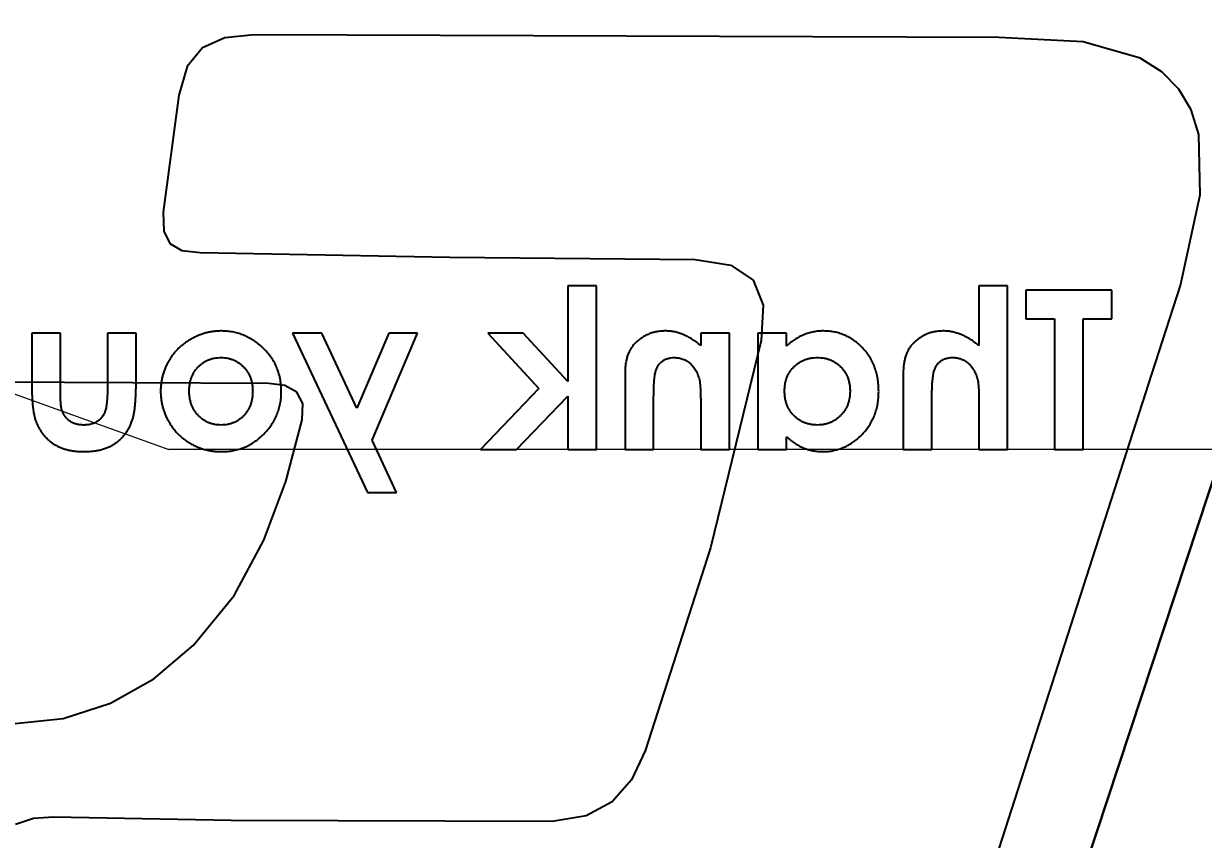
# Paper-space layout 'Sheet2' of a CAD drawing. Header units: inches. Extents: x 0 to 16.3, y 0 to 11.5.
# Drawn here: x 4.718 to 5.642, y 5.055 to 5.695 of the extents above; entities that cross this region are included whole.
import ezdxf

# ---------------------------------------------------------------- set-up
doc = ezdxf.new("R2010")
doc.units = ezdxf.units.IN
doc.header["$MEASUREMENT"] = 0
doc.linetypes.add('CENTERX2', pattern=[0.8, 0.5, -0.1, 0.1, -0.1])
doc.styles.add('SLDTEXTSTYLE0', font='TXT', dxfattribs={"width": 0.75})
doc.dimstyles.new('SLDDIMSTYLE1', dxfattribs={"dimtxt": 0.137795, "dimasz": 0.13, "dimexe": 0, "dimexo": 0.0625, "dimgap": 0.034449, "dimtad": 1, "dimlfac": 2, "dimrnd": 1e-09, "dimzin": 12, "dimdsep": 46, "dimtxsty": 'SLDTEXTSTYLE0', "dimsah": 1, "dimcen": 0, "dimadec": 0, "dimazin": 3, "dimtfac": 1, "dimtofl": 0, "dimtmove": 0, "dimatfit": 3, "dimfxl": 1, "dimfrac": 2, "dimtolj": 1, "dimtzin": 12, "dimarcsym": 0})

# ---------------------------------------------------------------- blocks, each defined once
blk = doc.blocks.new('_D')
at = {"color": 7, "linetype": 'Continuous', "lineweight": 0}
for q in [(4.83149, 5.36094), (7.24734, 5.36094)]:
    blk.add_line((6.20649, 5.36094), q, dxfattribs=at)
at = {"color": 7, "linetype": 'Continuous', "lineweight": 18}
blk.add_solid([(6.20649, 5.36094), (6.33649, 5.34094), (6.33649, 5.38094)], dxfattribs=at)
at = {"color": 7, "linetype": 'Continuous', "lineweight": 18, "insert": (6.77941, 5.53843), "char_height": 0.137795, "attachment_point": 1, "style": 'SLDTEXTSTYLE0'}
blk.add_mtext('R2.75', dxfattribs=at)
blk = doc.blocks.new('_D_1')
at = {"color": 7, "linetype": 'Continuous', "lineweight": 0}
for q in [(2.23258, 6.29562), (4.83149, 5.36094)]:
    blk.add_line((3.40118, 5.87534), q, dxfattribs=at)
at = {"color": 7, "linetype": 'Continuous', "lineweight": 18}
blk.add_solid([(3.40118, 5.87534), (3.28561, 5.93816), (3.27208, 5.90052)], dxfattribs=at)
at = {"color": 7, "linetype": 'Continuous', "lineweight": 18, "insert": (2.29266, 6.46267), "char_height": 0.137795, "attachment_point": 1, "rotation": 340.21911, "style": 'SLDTEXTSTYLE0'}
blk.add_mtext('R3.04', dxfattribs=at)

psp = doc.layouts.new('Sheet2')

# ---------------------------------------------------------------- linework, layer by layer
at = {"color": 7, "linetype": 'Continuous', "lineweight": 25}
for p, q in [((4.898408, 5.6858), (4.875322, 5.683562)), ((4.898408, 5.6858), (4.875322, 5.683562)), ((5.481693, 5.683717), (4.898408, 5.6858)), ((5.481693, 5.683717), (4.898408, 5.6858)), ((4.857789, 5.675732), (4.845794, 5.66118)), ((4.857789, 5.675732), (4.845794, 5.66118)), ((4.875322, 5.683562), (4.857789, 5.675732)), ((4.875322, 5.683562), (4.857789, 5.675732)), ((5.547781, 5.680514), (5.481693, 5.683717)), ((5.547781, 5.680514), (5.481693, 5.683717)), ((5.59239, 5.667726), (5.547781, 5.680514)), ((5.59239, 5.667726), (5.547781, 5.680514)), ((5.609289, 5.657031), (5.59239, 5.667726)), ((5.609289, 5.657031), (5.59239, 5.667726)), ((4.845794, 5.66118), (4.839322, 5.638778)), ((4.845794, 5.66118), (4.839322, 5.638778)), ((5.622578, 5.64347), (5.609289, 5.657031)), ((5.622578, 5.64347), (5.609289, 5.657031)), ((4.839322, 5.638778), (4.827164, 5.546975)), ((4.839322, 5.638778), (4.827164, 5.546975)), ((5.632251, 5.627042), (5.622578, 5.64347)), ((5.632251, 5.627042), (5.622578, 5.64347)), ((5.638302, 5.60775), (5.632251, 5.627042)), ((5.638302, 5.60775), (5.632251, 5.627042)), ((5.639518, 5.560573), (5.638302, 5.60775)), ((5.639518, 5.560573), (5.638302, 5.60775)), ((5.624059, 5.489474), (5.639518, 5.560573)), ((5.624059, 5.489474), (5.639518, 5.560573)), ((4.827164, 5.546975), (4.827588, 5.532109)), ((4.827164, 5.546975), (4.827588, 5.532109)), ((4.827588, 5.532109), (4.832235, 5.522342)), ((4.827588, 5.532109), (4.832235, 5.522342)), ((4.832235, 5.522342), (4.841599, 5.516964)), ((4.832235, 5.522342), (4.841599, 5.516964)), ((4.841599, 5.516964), (4.856173, 5.515266)), ((4.841599, 5.516964), (4.856173, 5.515266)), ((4.856173, 5.515266), (5.051589, 5.511759)), ((4.856173, 5.515266), (5.051589, 5.511759)), ((5.051589, 5.511759), (5.243797, 5.50987)), ((5.051589, 5.511759), (5.243797, 5.50987)), ((5.243797, 5.50987), (5.271764, 5.505506)), ((5.243797, 5.50987), (5.271764, 5.505506)), ((5.271764, 5.505506), (5.289374, 5.493648)), ((5.271764, 5.505506), (5.289374, 5.493648)), ((5.289374, 5.493648), (5.297094, 5.474023)), ((5.289374, 5.493648), (5.297094, 5.474023)), ((5.166421, 5.489145), (5.143985, 5.489145)), ((5.143985, 5.489145), (5.143985, 5.414376)), ((5.143985, 5.489145), (5.143985, 5.414376)), ((5.166421, 5.489145), (5.143985, 5.489145)), ((5.166421, 5.36094), (5.166421, 5.489145)), ((5.166421, 5.36094), (5.166421, 5.489145)), ((5.466101, 5.489145), (5.466101, 5.442396)), ((5.488537, 5.489145), (5.466101, 5.489145)), ((5.488537, 5.489145), (5.466101, 5.489145)), ((5.466101, 5.489145), (5.466101, 5.442396)), ((5.488537, 5.36094), (5.488537, 5.489145)), ((5.488537, 5.36094), (5.488537, 5.489145)), ((5.50296, 5.48594), (5.50296, 5.463504)), ((5.570267, 5.48594), (5.50296, 5.48594)), ((5.570267, 5.48594), (5.50296, 5.48594)), ((5.50296, 5.48594), (5.50296, 5.463504)), ((5.697897, 5.484238), (5.534867, 4.990453)), ((5.534867, 4.990453), (5.697897, 5.484238)), ((5.570267, 5.463504), (5.570267, 5.48594)), ((5.570267, 5.463504), (5.570267, 5.48594)), ((5.601587, 5.420121), (5.624059, 5.489474)), ((5.601587, 5.420121), (5.624059, 5.489474)), ((5.297094, 5.474023), (5.295391, 5.446363)), ((5.297094, 5.474023), (5.295391, 5.446363)), ((5.50296, 5.463504), (5.525396, 5.463504)), ((5.50296, 5.463504), (5.525396, 5.463504)), ((5.525396, 5.463504), (5.525396, 5.36094)), ((5.525396, 5.463504), (5.525396, 5.36094)), ((5.547832, 5.36094), (5.547832, 5.463504)), ((5.547832, 5.463504), (5.570267, 5.463504)), ((5.547832, 5.463504), (5.570267, 5.463504)), ((5.547832, 5.36094), (5.547832, 5.463504)), ((4.724114, 5.452286), (4.724114, 5.4139)), ((4.74655, 5.452286), (4.724114, 5.452286)), ((4.74655, 5.452286), (4.724114, 5.452286)), ((4.724114, 5.452286), (4.724114, 5.4139)), ((4.74655, 5.40769), (4.74655, 5.452286)), ((4.74655, 5.40769), (4.74655, 5.452286)), ((4.805844, 5.452286), (4.783408, 5.452286)), ((4.783408, 5.452286), (4.783408, 5.408441)), ((4.783408, 5.452286), (4.783408, 5.408441)), ((4.805844, 5.452286), (4.783408, 5.452286)), ((4.805844, 5.414551), (4.805844, 5.452286)), ((4.805844, 5.414551), (4.805844, 5.452286)), ((4.951252, 5.452286), (4.928441, 5.452286)), ((4.928441, 5.452286), (4.987159, 5.327286)), ((4.928441, 5.452286), (4.987159, 5.327286)), ((4.951252, 5.452286), (4.928441, 5.452286)), ((4.978846, 5.393517), (4.951252, 5.452286)), ((4.978846, 5.393517), (4.951252, 5.452286)), ((5.003786, 5.452286), (4.978846, 5.393517)), ((5.003786, 5.452286), (4.978846, 5.393517)), ((4.990665, 5.368377), (5.026247, 5.452286)), ((4.990665, 5.368377), (5.026247, 5.452286)), ((5.026247, 5.452286), (5.003786, 5.452286)), ((5.026247, 5.452286), (5.003786, 5.452286)), ((5.081335, 5.452286), (5.121449, 5.408742)), ((5.10908, 5.452286), (5.081335, 5.452286)), ((5.081335, 5.452286), (5.121449, 5.408742)), ((5.10908, 5.452286), (5.081335, 5.452286)), ((5.143985, 5.414376), (5.10908, 5.452286)), ((5.143985, 5.414376), (5.10908, 5.452286)), ((5.248152, 5.452286), (5.248152, 5.442621)), ((5.270588, 5.452286), (5.248152, 5.452286)), ((5.270588, 5.452286), (5.248152, 5.452286)), ((5.248152, 5.452286), (5.248152, 5.442621)), ((5.295391, 5.446363), (5.25586, 5.283983)), ((5.295391, 5.446363), (5.25586, 5.283983)), ((5.270588, 5.36094), (5.270588, 5.452286)), ((5.270588, 5.36094), (5.270588, 5.452286)), ((5.31546, 5.452286), (5.293024, 5.452286)), ((5.293024, 5.452286), (5.293024, 5.36094)), ((5.293024, 5.452286), (5.293024, 5.36094)), ((5.31546, 5.452286), (5.293024, 5.452286)), ((5.31546, 5.441995), (5.31546, 5.452286)), ((5.31546, 5.441995), (5.31546, 5.452286)), ((5.188857, 5.420836), (5.188857, 5.36094)), ((5.188857, 5.420836), (5.188857, 5.36094)), ((5.406806, 5.420836), (5.406806, 5.36094)), ((5.406806, 5.420836), (5.406806, 5.36094)), ((5.474745, 5.026166), (5.601587, 5.420121)), ((5.474745, 5.026166), (5.601587, 5.420121)), ((4.909768, 5.412792), (4.641306, 5.413969)), ((4.909768, 5.412792), (4.641306, 5.413969)), ((4.922395, 5.411098), (4.909768, 5.412792)), ((4.922395, 5.411098), (4.909768, 5.412792)), ((4.931669, 5.405966), (4.922395, 5.411098)), ((4.931669, 5.405966), (4.922395, 5.411098)), ((5.121449, 5.408742), (5.075626, 5.36094)), ((5.121449, 5.408742), (5.075626, 5.36094)), ((4.936563, 5.39709), (4.931669, 5.405966)), ((4.936563, 5.39709), (4.931669, 5.405966)), ((5.103871, 5.36094), (5.143985, 5.402782)), ((5.103871, 5.36094), (5.143985, 5.402782)), ((5.143985, 5.402782), (5.143985, 5.36094)), ((5.143985, 5.402782), (5.143985, 5.36094)), ((5.211293, 5.36094), (5.211293, 5.400604)), ((5.211293, 5.36094), (5.211293, 5.400604)), ((5.429242, 5.36094), (5.429242, 5.400654)), ((5.429242, 5.36094), (5.429242, 5.400654)), ((5.466101, 5.397323), (5.466101, 5.36094)), ((5.466101, 5.397323), (5.466101, 5.36094)), ((4.936053, 5.384166), (4.936563, 5.39709)), ((4.936053, 5.384166), (4.936563, 5.39709)), ((5.248152, 5.397298), (5.248152, 5.36094)), ((5.248152, 5.397298), (5.248152, 5.36094)), ((4.923131, 5.336038), (4.936053, 5.384166)), ((4.923131, 5.336038), (4.936053, 5.384166)), ((5.31546, 5.36094), (5.31546, 5.370906)), ((5.31546, 5.36094), (5.31546, 5.370906)), ((5.009971, 5.327286), (4.990665, 5.368377)), ((5.009971, 5.327286), (4.990665, 5.368377)), ((5.075626, 5.36094), (5.103871, 5.36094)), ((5.075626, 5.36094), (5.103871, 5.36094)), ((5.143985, 5.36094), (5.166421, 5.36094)), ((5.143985, 5.36094), (5.166421, 5.36094)), ((5.188857, 5.36094), (5.211293, 5.36094)), ((5.188857, 5.36094), (5.211293, 5.36094)), ((5.248152, 5.36094), (5.270588, 5.36094)), ((5.248152, 5.36094), (5.270588, 5.36094)), ((5.293024, 5.36094), (5.31546, 5.36094)), ((5.293024, 5.36094), (5.31546, 5.36094)), ((5.406806, 5.36094), (5.429242, 5.36094)), ((5.406806, 5.36094), (5.429242, 5.36094)), ((5.466101, 5.36094), (5.488537, 5.36094)), ((5.466101, 5.36094), (5.488537, 5.36094)), ((5.525396, 5.36094), (5.547832, 5.36094)), ((5.525396, 5.36094), (5.547832, 5.36094)), ((4.906004, 5.289881), (4.923131, 5.336038)), ((4.906004, 5.289881), (4.923131, 5.336038)), ((4.987159, 5.327286), (5.009971, 5.327286)), ((4.987159, 5.327286), (5.009971, 5.327286)), ((4.882591, 5.246717), (4.906004, 5.289881)), ((4.882591, 5.246717), (4.906004, 5.289881)), ((5.25586, 5.283983), (5.204657, 5.124884)), ((5.25586, 5.283983), (5.204657, 5.124884)), ((4.85081, 5.207569), (4.882591, 5.246717)), ((4.85081, 5.207569), (4.882591, 5.246717)), ((4.819802, 5.181353), (4.85081, 5.207569)), ((4.819802, 5.181353), (4.85081, 5.207569)), ((4.785761, 5.162127), (4.819802, 5.181353)), ((4.785761, 5.162127), (4.819802, 5.181353)), ((4.748697, 5.150227), (4.785761, 5.162127)), ((4.748697, 5.150227), (4.785761, 5.162127)), ((4.708621, 5.145988), (4.748697, 5.150227)), ((4.708621, 5.145988), (4.748697, 5.150227)), ((5.204657, 5.124884), (5.193899, 5.102178)), ((5.204657, 5.124884), (5.193899, 5.102178)), ((5.193899, 5.102178), (5.178812, 5.084965)), ((5.193899, 5.102178), (5.178812, 5.084965)), ((5.178812, 5.084965), (5.158439, 5.073878)), ((5.178812, 5.084965), (5.158439, 5.073878)), ((5.158439, 5.073878), (5.131819, 5.069548)), ((5.158439, 5.073878), (5.131819, 5.069548)), ((4.725401, 5.071832), (4.711368, 5.06719)), ((4.725401, 5.071832), (4.711368, 5.06719)), ((4.741262, 5.073039), (4.725401, 5.071832)), ((4.741262, 5.073039), (4.725401, 5.071832)), ((4.880326, 5.07029), (4.741262, 5.073039)), ((4.880326, 5.07029), (4.741262, 5.073039)), ((5.131819, 5.069548), (4.880326, 5.07029)), ((5.131819, 5.069548), (4.880326, 5.07029))]:
    psp.add_line(p, q, dxfattribs=at)
at = {"color": 7, "linetype": 'CENTERX2', "lineweight": 18}
for radius in [1.52, 1.375]:
    psp.add_circle((4.831485, 5.36094), radius, dxfattribs=at)
at = {"color": 7, "linetype": 'Continuous', "lineweight": 25}
for start, end in [(286.178919, 253.821081), (291.995434, 248.004566)]:
    psp.add_arc((4.831485, 5.36094), 1.615, start, end, dxfattribs=at)
for points, knots in [([(4.872902, 5.453889), (4.871841, 5.45387), (4.86974, 5.453833), (4.866611, 5.453522), (4.863537, 5.453014), (4.8605, 5.452356), (4.857529, 5.451435), (4.854606, 5.450331), (4.851708, 5.449062), (4.848905, 5.447552), (4.846177, 5.445915), (4.84359, 5.444109), (4.841167, 5.442148), (4.838862, 5.440078), (4.836783, 5.437808), (4.834796, 5.435449), (4.83301, 5.432915), (4.831356, 5.430269), (4.829883, 5.427525), (4.828604, 5.424703), (4.827495, 5.421842), (4.826626, 5.418906), (4.825906, 5.415935), (4.825452, 5.412892), (4.82513, 5.409809), (4.825093, 5.407733), (4.825075, 5.406688)], [0, 0, 0, 0, 0.0425985, 0.0843643, 0.1261423, 0.1677058, 0.209066, 0.2509729, 0.2931485, 0.3360415, 0.3787612, 0.4208927, 0.4626222, 0.5039144, 0.5451876, 0.5861381, 0.6277219, 0.6695845, 0.7114324, 0.7526905, 0.7939705, 0.8345917, 0.8755766, 0.9166395, 0.9580717, 1, 1, 1, 1]), ([(4.872902, 5.453889), (4.871841, 5.45387), (4.86974, 5.453833), (4.866611, 5.453522), (4.863537, 5.453014), (4.8605, 5.452356), (4.857529, 5.451435), (4.854606, 5.450331), (4.851708, 5.449062), (4.848905, 5.447552), (4.846177, 5.445915), (4.84359, 5.444109), (4.841167, 5.442148), (4.838862, 5.440078), (4.836783, 5.437808), (4.834796, 5.435449), (4.83301, 5.432915), (4.831356, 5.430269), (4.829883, 5.427525), (4.828604, 5.424703), (4.827495, 5.421842), (4.826626, 5.418906), (4.825906, 5.415935), (4.825452, 5.412892), (4.82513, 5.409809), (4.825093, 5.407733), (4.825075, 5.406688)], [0, 0, 0, 0, 0.0425985, 0.0843643, 0.1261423, 0.1677058, 0.209066, 0.2509729, 0.2931485, 0.3360415, 0.3787612, 0.4208927, 0.4626222, 0.5039144, 0.5451876, 0.5861381, 0.6277219, 0.6695845, 0.7114324, 0.7526905, 0.7939705, 0.8345917, 0.8755766, 0.9166395, 0.9580717, 1, 1, 1, 1]), ([(4.904127, 5.441644), (4.902993, 5.442628), (4.900758, 5.444569), (4.897126, 5.44703), (4.893407, 5.449156), (4.889557, 5.450903), (4.885565, 5.452221), (4.881452, 5.453181), (4.877217, 5.45377), (4.874348, 5.453849), (4.872902, 5.453889)], [0, 0, 0, 0, 0.1310144, 0.2584644, 0.3825798, 0.5049906, 0.6272275, 0.7492967, 0.8736904, 1, 1, 1, 1]), ([(4.904127, 5.441644), (4.902993, 5.442628), (4.900758, 5.444569), (4.897126, 5.44703), (4.893407, 5.449156), (4.889557, 5.450903), (4.885565, 5.452221), (4.881452, 5.453181), (4.877217, 5.45377), (4.874348, 5.453849), (4.872902, 5.453889)], [0, 0, 0, 0, 0.1310144, 0.2584644, 0.3825798, 0.5049906, 0.6272275, 0.7492967, 0.8736904, 1, 1, 1, 1]), ([(5.220508, 5.453889), (5.219372, 5.453858), (5.217141, 5.453798), (5.213857, 5.453377), (5.210719, 5.452609), (5.207692, 5.451591), (5.204807, 5.450246), (5.202029, 5.448649), (5.199417, 5.446704), (5.197809, 5.445223), (5.196995, 5.444474)], [0, 0, 0, 0, 0.1311046, 0.2573694, 0.3811713, 0.5032988, 0.6252477, 0.7478111, 0.8724344, 1, 1, 1, 1]), ([(5.220508, 5.453889), (5.219372, 5.453858), (5.217141, 5.453798), (5.213857, 5.453377), (5.210719, 5.452609), (5.207692, 5.451591), (5.204807, 5.450246), (5.202029, 5.448649), (5.199417, 5.446704), (5.197809, 5.445223), (5.196995, 5.444474)], [0, 0, 0, 0, 0.1311046, 0.2573694, 0.3811713, 0.5032988, 0.6252477, 0.7478111, 0.8724344, 1, 1, 1, 1]), ([(5.248152, 5.442621), (5.246872, 5.443617), (5.244426, 5.445519), (5.240707, 5.447945), (5.237197, 5.449931), (5.233818, 5.451441), (5.230505, 5.452528), (5.227206, 5.453309), (5.22387, 5.453808), (5.221628, 5.453862), (5.220508, 5.453889)], [0, 0, 0, 0, 0.15958048, 0.30498931, 0.43668143, 0.55624225, 0.66875908, 0.77937854, 0.88977803, 1, 1, 1, 1]), ([(5.248152, 5.442621), (5.246872, 5.443617), (5.244426, 5.445519), (5.240707, 5.447945), (5.237197, 5.449931), (5.233818, 5.451441), (5.230505, 5.452528), (5.227206, 5.453309), (5.22387, 5.453808), (5.221628, 5.453862), (5.220508, 5.453889)], [0, 0, 0, 0, 0.15958048, 0.30498931, 0.43668143, 0.55624225, 0.66875908, 0.77937854, 0.88977803, 1, 1, 1, 1]), ([(5.344431, 5.453889), (5.343068, 5.453861), (5.340372, 5.453805), (5.336408, 5.453196), (5.332564, 5.452276), (5.328861, 5.450966), (5.325268, 5.449311), (5.321846, 5.447237), (5.318521, 5.444831), (5.316493, 5.442952), (5.31546, 5.441995)], [0, 0, 0, 0, 0.1271265, 0.2515375, 0.3734341, 0.4956665, 0.6176802, 0.7420912, 0.8686409, 1, 1, 1, 1]), ([(5.344431, 5.453889), (5.343068, 5.453861), (5.340372, 5.453805), (5.336408, 5.453196), (5.332564, 5.452276), (5.328861, 5.450966), (5.325268, 5.449311), (5.321846, 5.447237), (5.318521, 5.444831), (5.316493, 5.442952), (5.31546, 5.441995)], [0, 0, 0, 0, 0.1271265, 0.2515375, 0.3734341, 0.4956665, 0.6176802, 0.7420912, 0.8686409, 1, 1, 1, 1]), ([(5.387575, 5.406438), (5.387535, 5.408134), (5.387457, 5.41146), (5.386884, 5.416342), (5.385876, 5.420982), (5.384502, 5.425386), (5.382735, 5.429556), (5.380582, 5.433497), (5.378015, 5.437201), (5.375056, 5.440603), (5.371862, 5.443721), (5.368445, 5.446436), (5.364858, 5.448742), (5.361098, 5.450625), (5.357165, 5.45208), (5.353074, 5.453144), (5.348808, 5.453782), (5.345902, 5.453853), (5.344431, 5.453889)], [0, 0, 0, 0, 0.0710176, 0.139309, 0.2054736, 0.2695984, 0.3322532, 0.39483, 0.4573755, 0.5205818, 0.583374, 0.6440824, 0.7030395, 0.761664, 0.8198439, 0.8783464, 0.9384123, 1, 1, 1, 1]), ([(5.387575, 5.406438), (5.387535, 5.408134), (5.387457, 5.41146), (5.386884, 5.416342), (5.385876, 5.420982), (5.384502, 5.425386), (5.382735, 5.429556), (5.380582, 5.433497), (5.378015, 5.437201), (5.375056, 5.440603), (5.371862, 5.443721), (5.368445, 5.446436), (5.364858, 5.448742), (5.361098, 5.450625), (5.357165, 5.45208), (5.353074, 5.453144), (5.348808, 5.453782), (5.345902, 5.453853), (5.344431, 5.453889)], [0, 0, 0, 0, 0.0710176, 0.139309, 0.2054736, 0.2695984, 0.3322532, 0.39483, 0.4573755, 0.5205818, 0.583374, 0.6440824, 0.7030395, 0.761664, 0.8198439, 0.8783464, 0.9384123, 1, 1, 1, 1]), ([(5.438281, 5.453889), (5.437145, 5.453859), (5.434914, 5.4538), (5.431641, 5.453372), (5.428507, 5.452636), (5.425502, 5.451625), (5.422649, 5.450265), (5.41991, 5.448672), (5.417317, 5.446763), (5.41574, 5.445291), (5.414944, 5.444549)], [0, 0, 0, 0, 0.1320504, 0.259226, 0.3827536, 0.5057621, 0.6268315, 0.7494416, 0.8736073, 1, 1, 1, 1]), ([(5.438281, 5.453889), (5.437145, 5.453859), (5.434914, 5.4538), (5.431641, 5.453372), (5.428507, 5.452636), (5.425502, 5.451625), (5.422649, 5.450265), (5.41991, 5.448672), (5.417317, 5.446763), (5.41574, 5.445291), (5.414944, 5.444549)], [0, 0, 0, 0, 0.1320504, 0.259226, 0.3827536, 0.5057621, 0.6268315, 0.7494416, 0.8736073, 1, 1, 1, 1]), ([(5.466101, 5.442396), (5.464971, 5.443315), (5.462768, 5.445106), (5.459311, 5.44744), (5.455862, 5.449432), (5.452384, 5.451046), (5.448891, 5.452311), (5.445377, 5.453208), (5.44184, 5.453796), (5.439469, 5.453858), (5.438281, 5.453889)], [0, 0, 0, 0, 0.14213832, 0.27705221, 0.40661201, 0.53055457, 0.65091289, 0.76869257, 0.88416117, 1, 1, 1, 1]), ([(5.466101, 5.442396), (5.464971, 5.443315), (5.462768, 5.445106), (5.459311, 5.44744), (5.455862, 5.449432), (5.452384, 5.451046), (5.448891, 5.452311), (5.445377, 5.453208), (5.44184, 5.453796), (5.439469, 5.453858), (5.438281, 5.453889)], [0, 0, 0, 0, 0.14213832, 0.27705221, 0.40661201, 0.53055457, 0.65091289, 0.76869257, 0.88416117, 1, 1, 1, 1]), ([(5.196995, 5.444474), (5.196343, 5.44378), (5.195033, 5.442386), (5.193385, 5.440001), (5.19197, 5.437401), (5.190811, 5.434556), (5.189955, 5.43145), (5.189296, 5.428121), (5.188926, 5.42455), (5.188881, 5.422097), (5.188857, 5.420836)], [0, 0, 0, 0, 0.11119809, 0.22321002, 0.33754559, 0.45652817, 0.58124382, 0.71340516, 0.85265891, 1, 1, 1, 1]), ([(5.196995, 5.444474), (5.196343, 5.44378), (5.195033, 5.442386), (5.193385, 5.440001), (5.19197, 5.437401), (5.190811, 5.434556), (5.189955, 5.43145), (5.189296, 5.428121), (5.188926, 5.42455), (5.188881, 5.422097), (5.188857, 5.420836)], [0, 0, 0, 0, 0.11119809, 0.22321002, 0.33754559, 0.45652817, 0.58124382, 0.71340516, 0.85265891, 1, 1, 1, 1]), ([(5.414944, 5.444549), (5.41429, 5.443855), (5.412974, 5.442458), (5.411334, 5.44005), (5.409918, 5.437426), (5.408764, 5.434562), (5.407906, 5.431458), (5.407242, 5.428138), (5.406875, 5.424567), (5.406829, 5.422106), (5.406806, 5.420836)], [0, 0, 0, 0, 0.1109121, 0.2234334, 0.3383304, 0.4579084, 0.5823033, 0.7131701, 0.8520657, 1, 1, 1, 1]), ([(5.414944, 5.444549), (5.41429, 5.443855), (5.412974, 5.442458), (5.411334, 5.44005), (5.409918, 5.437426), (5.408764, 5.434562), (5.407906, 5.431458), (5.407242, 5.428138), (5.406875, 5.424567), (5.406829, 5.422106), (5.406806, 5.420836)], [0, 0, 0, 0, 0.1109121, 0.2234334, 0.3383304, 0.4579084, 0.5823033, 0.7131701, 0.8520657, 1, 1, 1, 1]), ([(4.919626, 5.406538), (4.919578, 5.40826), (4.919484, 5.411645), (4.918736, 5.416604), (4.917541, 5.421352), (4.915826, 5.425875), (4.913636, 5.430183), (4.910961, 5.434265), (4.90779, 5.438124), (4.905362, 5.440458), (4.904127, 5.441644)], [0, 0, 0, 0, 0.1304891, 0.2564737, 0.3792365, 0.5009777, 0.6223665, 0.7448551, 0.8702585, 1, 1, 1, 1]), ([(4.919626, 5.406538), (4.919578, 5.40826), (4.919484, 5.411645), (4.918736, 5.416604), (4.917541, 5.421352), (4.915826, 5.425875), (4.913636, 5.430183), (4.910961, 5.434265), (4.90779, 5.438124), (4.905362, 5.440458), (4.904127, 5.441644)], [0, 0, 0, 0, 0.1304891, 0.2564737, 0.3792365, 0.5009777, 0.6223665, 0.7448551, 0.8702585, 1, 1, 1, 1]), ([(4.847511, 5.406739), (4.847528, 5.407691), (4.84756, 5.40956), (4.847893, 5.412292), (4.848436, 5.414885), (4.849225, 5.417328), (4.850199, 5.419649), (4.851401, 5.421835), (4.852845, 5.423877), (4.854482, 5.425764), (4.856293, 5.427465), (4.858214, 5.428983), (4.860288, 5.430238), (4.862478, 5.431273), (4.864788, 5.432069), (4.867217, 5.43266), (4.869772, 5.432972), (4.871515, 5.433027), (4.872401, 5.433056)], [0, 0, 0, 0, 0.0702434, 0.1378403, 0.2026975, 0.2654055, 0.3269384, 0.3881253, 0.4491166, 0.5111008, 0.5720859, 0.6321973, 0.691339, 0.7505639, 0.8105458, 0.8713348, 0.9346536, 1, 1, 1, 1]), ([(4.847511, 5.406739), (4.847528, 5.407691), (4.84756, 5.40956), (4.847893, 5.412292), (4.848436, 5.414885), (4.849225, 5.417328), (4.850199, 5.419649), (4.851401, 5.421835), (4.852845, 5.423877), (4.854482, 5.425764), (4.856293, 5.427465), (4.858214, 5.428983), (4.860288, 5.430238), (4.862478, 5.431273), (4.864788, 5.432069), (4.867217, 5.43266), (4.869772, 5.432972), (4.871515, 5.433027), (4.872401, 5.433056)], [0, 0, 0, 0, 0.0702434, 0.1378403, 0.2026975, 0.2654055, 0.3269384, 0.3881253, 0.4491166, 0.5111008, 0.5720859, 0.6321973, 0.691339, 0.7505639, 0.8105458, 0.8713348, 0.9346536, 1, 1, 1, 1]), ([(4.872401, 5.433056), (4.87327, 5.433027), (4.874979, 5.43297), (4.877497, 5.432665), (4.879877, 5.43204), (4.882169, 5.431245), (4.884331, 5.430182), (4.886422, 5.428937), (4.888335, 5.42738), (4.89016, 5.425673), (4.891818, 5.423776), (4.89323, 5.42171), (4.894491, 5.419553), (4.895448, 5.417226), (4.89624, 5.414793), (4.896776, 5.412215), (4.897149, 5.409521), (4.897176, 5.407675), (4.897191, 5.406739)], [0, 0, 0, 0, 0.0644156, 0.1268029, 0.1874227, 0.2465175, 0.3062853, 0.3657031, 0.4264774, 0.4886218, 0.5508955, 0.6126785, 0.673914, 0.7357342, 0.798735, 0.8632901, 0.9306652, 1, 1, 1, 1]), ([(4.872401, 5.433056), (4.87327, 5.433027), (4.874979, 5.43297), (4.877497, 5.432665), (4.879877, 5.43204), (4.882169, 5.431245), (4.884331, 5.430182), (4.886422, 5.428937), (4.888335, 5.42738), (4.89016, 5.425673), (4.891818, 5.423776), (4.89323, 5.42171), (4.894491, 5.419553), (4.895448, 5.417226), (4.89624, 5.414793), (4.896776, 5.412215), (4.897149, 5.409521), (4.897176, 5.407675), (4.897191, 5.406739)], [0, 0, 0, 0, 0.0644156, 0.1268029, 0.1874227, 0.2465175, 0.3062853, 0.3657031, 0.4264774, 0.4886218, 0.5508955, 0.6126785, 0.673914, 0.7357342, 0.798735, 0.8632901, 0.9306652, 1, 1, 1, 1]), ([(5.211293, 5.400604), (5.211298, 5.401897), (5.211307, 5.404377), (5.211377, 5.407925), (5.211513, 5.411129), (5.211637, 5.413996), (5.211881, 5.416514), (5.212101, 5.418701), (5.212439, 5.420535), (5.212878, 5.422509), (5.213645, 5.424621), (5.214836, 5.426847), (5.216346, 5.428738), (5.218115, 5.430308), (5.22014, 5.431549), (5.222396, 5.432423), (5.224873, 5.432967), (5.226598, 5.433025), (5.227494, 5.433056)], [0, 0, 0, 0, 0.093679, 0.1795184, 0.2569365, 0.3259298, 0.3872129, 0.4401391, 0.4849521, 0.5221882, 0.586422, 0.6470037, 0.704202, 0.760716, 0.817414, 0.8752126, 0.9351944, 1, 1, 1, 1]), ([(5.211293, 5.400604), (5.211298, 5.401897), (5.211307, 5.404377), (5.211377, 5.407925), (5.211513, 5.411129), (5.211637, 5.413996), (5.211881, 5.416514), (5.212101, 5.418701), (5.212439, 5.420535), (5.212878, 5.422509), (5.213645, 5.424621), (5.214836, 5.426847), (5.216346, 5.428738), (5.218115, 5.430308), (5.22014, 5.431549), (5.222396, 5.432423), (5.224873, 5.432967), (5.226598, 5.433025), (5.227494, 5.433056)], [0, 0, 0, 0, 0.093679, 0.1795184, 0.2569365, 0.3259298, 0.3872129, 0.4401391, 0.4849521, 0.5221882, 0.586422, 0.6470037, 0.704202, 0.760716, 0.817414, 0.8752126, 0.9351944, 1, 1, 1, 1]), ([(5.227494, 5.433056), (5.228659, 5.432997), (5.230939, 5.432881), (5.234236, 5.432009), (5.237265, 5.430527), (5.239999, 5.428475), (5.242415, 5.425942), (5.244404, 5.422921), (5.246036, 5.419485), (5.246737, 5.416976), (5.2471, 5.415678)], [0, 0, 0, 0, 0.12302354, 0.24065796, 0.35738999, 0.4771371, 0.60000886, 0.72522495, 0.85776232, 1, 1, 1, 1]), ([(5.227494, 5.433056), (5.228659, 5.432997), (5.230939, 5.432881), (5.234236, 5.432009), (5.237265, 5.430527), (5.239999, 5.428475), (5.242415, 5.425942), (5.244404, 5.422921), (5.246036, 5.419485), (5.246737, 5.416976), (5.2471, 5.415678)], [0, 0, 0, 0, 0.12302354, 0.24065796, 0.35738999, 0.4771371, 0.60000886, 0.72522495, 0.85776232, 1, 1, 1, 1]), ([(5.313857, 5.406864), (5.313885, 5.407816), (5.313939, 5.409676), (5.314257, 5.412404), (5.314841, 5.414992), (5.315632, 5.417446), (5.316668, 5.41976), (5.317962, 5.421907), (5.319432, 5.423963), (5.321169, 5.425812), (5.323033, 5.42753), (5.325069, 5.428999), (5.32721, 5.430265), (5.329472, 5.431304), (5.331874, 5.432066), (5.334374, 5.432656), (5.337011, 5.432974), (5.338805, 5.433028), (5.339724, 5.433056)], [0, 0, 0, 0, 0.0691632, 0.1350958, 0.1990629, 0.2615484, 0.3220443, 0.3826464, 0.4433848, 0.5051547, 0.5665159, 0.6272543, 0.6870263, 0.7469701, 0.8075389, 0.8697326, 0.9332588, 1, 1, 1, 1]), ([(5.313857, 5.406864), (5.313885, 5.407816), (5.313939, 5.409676), (5.314257, 5.412404), (5.314841, 5.414992), (5.315632, 5.417446), (5.316668, 5.41976), (5.317962, 5.421907), (5.319432, 5.423963), (5.321169, 5.425812), (5.323033, 5.42753), (5.325069, 5.428999), (5.32721, 5.430265), (5.329472, 5.431304), (5.331874, 5.432066), (5.334374, 5.432656), (5.337011, 5.432974), (5.338805, 5.433028), (5.339724, 5.433056)], [0, 0, 0, 0, 0.0691632, 0.1350958, 0.1990629, 0.2615484, 0.3220443, 0.3826464, 0.4433848, 0.5051547, 0.5665159, 0.6272543, 0.6870263, 0.7469701, 0.8075389, 0.8697326, 0.9332588, 1, 1, 1, 1]), ([(5.339724, 5.433056), (5.340618, 5.433028), (5.34237, 5.432974), (5.344947, 5.432651), (5.347409, 5.432081), (5.34974, 5.431239), (5.351974, 5.430214), (5.354077, 5.42893), (5.356067, 5.427412), (5.357931, 5.425697), (5.359631, 5.423811), (5.361096, 5.421754), (5.362341, 5.419581), (5.363394, 5.417284), (5.364148, 5.414837), (5.364745, 5.412272), (5.365055, 5.409567), (5.365111, 5.407724), (5.365139, 5.406789)], [0, 0, 0, 0, 0.065523, 0.1284208, 0.1899959, 0.250359, 0.309744, 0.3698555, 0.430537, 0.4928761, 0.5552572, 0.6161971, 0.6775775, 0.7386308, 0.8009219, 0.8648815, 0.9314217, 1, 1, 1, 1]), ([(5.339724, 5.433056), (5.340618, 5.433028), (5.34237, 5.432974), (5.344947, 5.432651), (5.347409, 5.432081), (5.34974, 5.431239), (5.351974, 5.430214), (5.354077, 5.42893), (5.356067, 5.427412), (5.357931, 5.425697), (5.359631, 5.423811), (5.361096, 5.421754), (5.362341, 5.419581), (5.363394, 5.417284), (5.364148, 5.414837), (5.364745, 5.412272), (5.365055, 5.409567), (5.365111, 5.407724), (5.365139, 5.406789)], [0, 0, 0, 0, 0.065523, 0.1284208, 0.1899959, 0.250359, 0.309744, 0.3698555, 0.430537, 0.4928761, 0.5552572, 0.6161971, 0.6775775, 0.7386308, 0.8009219, 0.8648815, 0.9314217, 1, 1, 1, 1]), ([(5.429242, 5.400654), (5.429246, 5.401914), (5.429255, 5.404327), (5.429329, 5.407791), (5.429452, 5.410938), (5.429619, 5.41377), (5.429853, 5.416273), (5.430083, 5.418466), (5.430405, 5.420338), (5.430888, 5.422373), (5.431674, 5.424549), (5.432816, 5.426869), (5.434341, 5.428783), (5.436106, 5.430362), (5.438147, 5.431567), (5.440391, 5.432457), (5.442875, 5.432958), (5.444597, 5.433022), (5.445493, 5.433056)], [0, 0, 0, 0, 0.0913413, 0.1748368, 0.2511137, 0.319598, 0.3803321, 0.4333046, 0.4793483, 0.5179338, 0.5847057, 0.6466596, 0.7043821, 0.7609455, 0.8173795, 0.8752286, 0.9351377, 1, 1, 1, 1]), ([(5.429242, 5.400654), (5.429246, 5.401914), (5.429255, 5.404327), (5.429329, 5.407791), (5.429452, 5.410938), (5.429619, 5.41377), (5.429853, 5.416273), (5.430083, 5.418466), (5.430405, 5.420338), (5.430888, 5.422373), (5.431674, 5.424549), (5.432816, 5.426869), (5.434341, 5.428783), (5.436106, 5.430362), (5.438147, 5.431567), (5.440391, 5.432457), (5.442875, 5.432958), (5.444597, 5.433022), (5.445493, 5.433056)], [0, 0, 0, 0, 0.0913413, 0.1748368, 0.2511137, 0.319598, 0.3803321, 0.4333046, 0.4793483, 0.5179338, 0.5847057, 0.6466596, 0.7043821, 0.7609455, 0.8173795, 0.8752286, 0.9351377, 1, 1, 1, 1]), ([(5.445493, 5.433056), (5.446659, 5.43301), (5.448944, 5.432921), (5.452219, 5.432001), (5.455241, 5.430548), (5.457973, 5.428535), (5.460354, 5.426012), (5.462348, 5.423056), (5.46398, 5.419695), (5.464685, 5.417244), (5.465049, 5.415978)], [0, 0, 0, 0, 0.12419367, 0.24324731, 0.35996914, 0.48039756, 0.60325214, 0.72825762, 0.8597219, 1, 1, 1, 1]), ([(5.445493, 5.433056), (5.446659, 5.43301), (5.448944, 5.432921), (5.452219, 5.432001), (5.455241, 5.430548), (5.457973, 5.428535), (5.460354, 5.426012), (5.462348, 5.423056), (5.46398, 5.419695), (5.464685, 5.417244), (5.465049, 5.415978)], [0, 0, 0, 0, 0.12419367, 0.24324731, 0.35996914, 0.48039756, 0.60325214, 0.72825762, 0.8597219, 1, 1, 1, 1]), ([(5.465049, 5.415978), (5.46514, 5.415587), (5.465346, 5.414696), (5.465505, 5.413174), (5.46574, 5.411335), (5.465821, 5.409167), (5.465974, 5.406673), (5.466029, 5.403851), (5.466084, 5.400696), (5.466095, 5.398484), (5.466101, 5.397323)], [0, 0, 0, 0, 0.0642974, 0.1466191, 0.2448836, 0.3614885, 0.4941271, 0.6453832, 0.8140023, 1, 1, 1, 1]), ([(5.465049, 5.415978), (5.46514, 5.415587), (5.465346, 5.414696), (5.465505, 5.413174), (5.46574, 5.411335), (5.465821, 5.409167), (5.465974, 5.406673), (5.466029, 5.403851), (5.466084, 5.400696), (5.466095, 5.398484), (5.466101, 5.397323)], [0, 0, 0, 0, 0.0642974, 0.1466191, 0.2448836, 0.3614885, 0.4941271, 0.6453832, 0.8140023, 1, 1, 1, 1]), ([(4.724114, 5.4139), (4.724117, 5.411997), (4.724125, 5.408348), (4.724338, 5.403113), (4.724633, 5.398354), (4.725012, 5.394057), (4.725559, 5.39022), (4.72623, 5.386853), (4.726972, 5.383932), (4.727653, 5.382202), (4.72797, 5.381398)], [0, 0, 0, 0, 0.1735089, 0.332669, 0.4775423, 0.6082373, 0.7258639, 0.8306299, 0.9212658, 1, 1, 1, 1]), ([(4.724114, 5.4139), (4.724117, 5.411997), (4.724125, 5.408348), (4.724338, 5.403113), (4.724633, 5.398354), (4.725012, 5.394057), (4.725559, 5.39022), (4.72623, 5.386853), (4.726972, 5.383932), (4.727653, 5.382202), (4.72797, 5.381398)], [0, 0, 0, 0, 0.1735089, 0.332669, 0.4775423, 0.6082373, 0.7258639, 0.8306299, 0.9212658, 1, 1, 1, 1]), ([(4.748102, 5.390888), (4.747967, 5.391261), (4.74767, 5.392084), (4.747406, 5.393505), (4.747122, 5.39518), (4.746897, 5.397144), (4.746769, 5.399384), (4.746633, 5.401904), (4.746563, 5.404702), (4.746554, 5.406663), (4.74655, 5.40769)], [0, 0, 0, 0, 0.0701182, 0.1547778, 0.2551445, 0.3712107, 0.5045459, 0.6525527, 0.8181728, 1, 1, 1, 1]), ([(4.748102, 5.390888), (4.747967, 5.391261), (4.74767, 5.392084), (4.747406, 5.393505), (4.747122, 5.39518), (4.746897, 5.397144), (4.746769, 5.399384), (4.746633, 5.401904), (4.746563, 5.404702), (4.746554, 5.406663), (4.74655, 5.40769)], [0, 0, 0, 0, 0.0701182, 0.1547778, 0.2551445, 0.3712107, 0.5045459, 0.6525527, 0.8181728, 1, 1, 1, 1]), ([(4.783408, 5.408441), (4.783406, 5.407415), (4.783403, 5.405444), (4.783296, 5.402614), (4.783147, 5.400026), (4.782961, 5.397677), (4.782683, 5.395573), (4.782361, 5.393717), (4.781998, 5.392097), (4.781406, 5.390291), (4.78048, 5.388315), (4.779081, 5.386217), (4.777387, 5.384402), (4.775421, 5.382856), (4.773162, 5.381637), (4.770641, 5.380812), (4.767891, 5.380257), (4.765975, 5.3802), (4.764979, 5.380171)], [0, 0, 0, 0, 0.0792087, 0.1520209, 0.2184604, 0.2792107, 0.3337645, 0.3821467, 0.4244765, 0.4617423, 0.528577, 0.5921589, 0.6554925, 0.7192568, 0.7843724, 0.8523879, 0.9232372, 1, 1, 1, 1]), ([(4.783408, 5.408441), (4.783406, 5.407415), (4.783403, 5.405444), (4.783296, 5.402614), (4.783147, 5.400026), (4.782961, 5.397677), (4.782683, 5.395573), (4.782361, 5.393717), (4.781998, 5.392097), (4.781406, 5.390291), (4.78048, 5.388315), (4.779081, 5.386217), (4.777387, 5.384402), (4.775421, 5.382856), (4.773162, 5.381637), (4.770641, 5.380812), (4.767891, 5.380257), (4.765975, 5.3802), (4.764979, 5.380171)], [0, 0, 0, 0, 0.0792087, 0.1520209, 0.2184604, 0.2792107, 0.3337645, 0.3821467, 0.4244765, 0.4617423, 0.528577, 0.5921589, 0.6554925, 0.7192568, 0.7843724, 0.8523879, 0.9232372, 1, 1, 1, 1]), ([(4.803115, 5.384578), (4.803344, 5.385335), (4.803837, 5.386964), (4.804369, 5.389672), (4.804795, 5.392794), (4.805209, 5.396332), (4.805498, 5.400291), (4.805686, 5.404667), (4.805814, 5.409467), (4.805834, 5.412806), (4.805844, 5.414551)], [0, 0, 0, 0, 0.0784894, 0.1690844, 0.2738204, 0.391507, 0.5229192, 0.6682042, 0.8266612, 1, 1, 1, 1]), ([(4.803115, 5.384578), (4.803344, 5.385335), (4.803837, 5.386964), (4.804369, 5.389672), (4.804795, 5.392794), (4.805209, 5.396332), (4.805498, 5.400291), (4.805686, 5.404667), (4.805814, 5.409467), (4.805834, 5.412806), (4.805844, 5.414551)], [0, 0, 0, 0, 0.0784894, 0.1690844, 0.2738204, 0.391507, 0.5229192, 0.6682042, 0.8266612, 1, 1, 1, 1]), ([(4.825075, 5.406688), (4.825094, 5.405636), (4.825133, 5.403544), (4.825441, 5.400431), (4.82595, 5.397374), (4.82661, 5.394354), (4.827528, 5.39141), (4.8286, 5.388499), (4.829916, 5.38566), (4.831371, 5.382862), (4.833036, 5.380187), (4.834821, 5.377628), (4.836799, 5.375251), (4.838862, 5.372984), (4.841107, 5.370901), (4.843498, 5.368971), (4.846015, 5.367168), (4.848676, 5.365536), (4.851447, 5.364102), (4.85428, 5.362809), (4.857193, 5.361732), (4.86018, 5.360854), (4.863242, 5.360175), (4.866372, 5.359713), (4.869565, 5.359392), (4.871716, 5.359356), (4.872802, 5.359338)], [0, 0, 0, 0, 0.04216776, 0.08383907, 0.12519233, 0.16633537, 0.20760196, 0.24867014, 0.2905824, 0.33292625, 0.37497843, 0.41674092, 0.45785676, 0.49880899, 0.53951596, 0.58042036, 0.62191003, 0.66350205, 0.70539429, 0.74686373, 0.78824539, 0.82973641, 0.87153238, 0.91382467, 0.95649491, 1, 1, 1, 1]), ([(4.825075, 5.406688), (4.825094, 5.405636), (4.825133, 5.403544), (4.825441, 5.400431), (4.82595, 5.397374), (4.82661, 5.394354), (4.827528, 5.39141), (4.8286, 5.388499), (4.829916, 5.38566), (4.831371, 5.382862), (4.833036, 5.380187), (4.834821, 5.377628), (4.836799, 5.375251), (4.838862, 5.372984), (4.841107, 5.370901), (4.843498, 5.368971), (4.846015, 5.367168), (4.848676, 5.365536), (4.851447, 5.364102), (4.85428, 5.362809), (4.857193, 5.361732), (4.86018, 5.360854), (4.863242, 5.360175), (4.866372, 5.359713), (4.869565, 5.359392), (4.871716, 5.359356), (4.872802, 5.359338)], [0, 0, 0, 0, 0.04216776, 0.08383907, 0.12519233, 0.16633537, 0.20760196, 0.24867014, 0.2905824, 0.33292625, 0.37497843, 0.41674092, 0.45785676, 0.49880899, 0.53951596, 0.58042036, 0.62191003, 0.66350205, 0.70539429, 0.74686373, 0.78824539, 0.82973641, 0.87153238, 0.91382467, 0.95649491, 1, 1, 1, 1]), ([(4.872476, 5.380171), (4.871598, 5.380196), (4.869878, 5.380244), (4.867354, 5.380606), (4.864945, 5.381177), (4.862641, 5.381982), (4.860461, 5.383037), (4.858395, 5.38433), (4.856425, 5.385832), (4.854618, 5.387591), (4.852944, 5.389498), (4.851477, 5.391567), (4.85025, 5.393778), (4.849245, 5.396119), (4.848464, 5.398585), (4.847925, 5.401187), (4.847552, 5.403915), (4.847525, 5.405786), (4.847511, 5.406739)], [0, 0, 0, 0, 0.064469, 0.1263967, 0.1869392, 0.2460992, 0.3053481, 0.3645717, 0.4249244, 0.4869522, 0.5495505, 0.6111493, 0.6729219, 0.7350103, 0.7980486, 0.8626429, 0.9300413, 1, 1, 1, 1]), ([(4.872476, 5.380171), (4.871598, 5.380196), (4.869878, 5.380244), (4.867354, 5.380606), (4.864945, 5.381177), (4.862641, 5.381982), (4.860461, 5.383037), (4.858395, 5.38433), (4.856425, 5.385832), (4.854618, 5.387591), (4.852944, 5.389498), (4.851477, 5.391567), (4.85025, 5.393778), (4.849245, 5.396119), (4.848464, 5.398585), (4.847925, 5.401187), (4.847552, 5.403915), (4.847525, 5.405786), (4.847511, 5.406739)], [0, 0, 0, 0, 0.064469, 0.1263967, 0.1869392, 0.2460992, 0.3053481, 0.3645717, 0.4249244, 0.4869522, 0.5495505, 0.6111493, 0.6729219, 0.7350103, 0.7980486, 0.8626429, 0.9300413, 1, 1, 1, 1]), ([(4.897191, 5.406739), (4.897174, 5.405769), (4.897142, 5.403875), (4.896809, 5.40111), (4.896261, 5.398485), (4.895482, 5.396006), (4.894503, 5.393654), (4.893301, 5.391442), (4.891864, 5.389384), (4.890235, 5.387483), (4.888451, 5.385757), (4.886496, 5.384276), (4.884453, 5.382989), (4.882273, 5.381955), (4.879989, 5.381157), (4.877593, 5.38057), (4.875072, 5.380253), (4.873353, 5.380199), (4.872476, 5.380171)], [0, 0, 0, 0, 0.0713582, 0.1394558, 0.204809, 0.2685875, 0.330587, 0.3922135, 0.4536095, 0.5150917, 0.5764016, 0.6360395, 0.6954074, 0.7539806, 0.8132848, 0.8733773, 0.9353738, 1, 1, 1, 1]), ([(4.897191, 5.406739), (4.897174, 5.405769), (4.897142, 5.403875), (4.896809, 5.40111), (4.896261, 5.398485), (4.895482, 5.396006), (4.894503, 5.393654), (4.893301, 5.391442), (4.891864, 5.389384), (4.890235, 5.387483), (4.888451, 5.385757), (4.886496, 5.384276), (4.884453, 5.382989), (4.882273, 5.381955), (4.879989, 5.381157), (4.877593, 5.38057), (4.875072, 5.380253), (4.873353, 5.380199), (4.872476, 5.380171)], [0, 0, 0, 0, 0.0713582, 0.1394558, 0.204809, 0.2685875, 0.330587, 0.3922135, 0.4536095, 0.5150917, 0.5764016, 0.6360395, 0.6954074, 0.7539806, 0.8132848, 0.8733773, 0.9353738, 1, 1, 1, 1]), ([(5.2471, 5.415678), (5.247191, 5.41527), (5.247392, 5.41436), (5.247558, 5.412824), (5.247788, 5.411001), (5.247874, 5.408858), (5.248024, 5.406406), (5.24808, 5.403642), (5.248135, 5.400571), (5.248146, 5.398425), (5.248152, 5.397298)], [0, 0, 0, 0, 0.0679203, 0.1514759, 0.2512132, 0.3668541, 0.5001244, 0.6509323, 0.8166469, 1, 1, 1, 1]), ([(5.2471, 5.415678), (5.247191, 5.41527), (5.247392, 5.41436), (5.247558, 5.412824), (5.247788, 5.411001), (5.247874, 5.408858), (5.248024, 5.406406), (5.24808, 5.403642), (5.248135, 5.400571), (5.248146, 5.398425), (5.248152, 5.397298)], [0, 0, 0, 0, 0.0679203, 0.1514759, 0.2512132, 0.3668541, 0.5001244, 0.6509323, 0.8166469, 1, 1, 1, 1]), ([(5.339623, 5.380171), (5.338713, 5.380199), (5.336927, 5.380253), (5.334309, 5.380573), (5.331813, 5.381145), (5.32945, 5.381992), (5.327186, 5.38301), (5.325039, 5.384269), (5.323033, 5.385784), (5.321158, 5.387514), (5.31944, 5.389415), (5.317955, 5.391499), (5.316661, 5.3937), (5.315643, 5.396069), (5.314835, 5.398567), (5.314255, 5.401207), (5.31394, 5.403993), (5.313885, 5.405895), (5.313857, 5.406864)], [0, 0, 0, 0, 0.0656255, 0.1286617, 0.1897897, 0.2497074, 0.3091889, 0.3684998, 0.4286435, 0.489937, 0.552121, 0.612878, 0.6740504, 0.7357292, 0.7983046, 0.8629528, 0.9301686, 1, 1, 1, 1]), ([(5.339623, 5.380171), (5.338713, 5.380199), (5.336927, 5.380253), (5.334309, 5.380573), (5.331813, 5.381145), (5.32945, 5.381992), (5.327186, 5.38301), (5.325039, 5.384269), (5.323033, 5.385784), (5.321158, 5.387514), (5.31944, 5.389415), (5.317955, 5.391499), (5.316661, 5.3937), (5.315643, 5.396069), (5.314835, 5.398567), (5.314255, 5.401207), (5.31394, 5.403993), (5.313885, 5.405895), (5.313857, 5.406864)], [0, 0, 0, 0, 0.0656255, 0.1286617, 0.1897897, 0.2497074, 0.3091889, 0.3684998, 0.4286435, 0.489937, 0.552121, 0.612878, 0.6740504, 0.7357292, 0.7983046, 0.8629528, 0.9301686, 1, 1, 1, 1]), ([(5.365139, 5.406789), (5.365111, 5.405845), (5.365056, 5.403985), (5.36474, 5.401257), (5.364164, 5.398654), (5.363325, 5.396197), (5.362299, 5.393853), (5.361051, 5.391632), (5.359518, 5.389573), (5.357817, 5.387629), (5.355915, 5.385893), (5.353914, 5.384351), (5.351787, 5.383061), (5.349558, 5.382018), (5.347235, 5.381169), (5.344786, 5.380606), (5.342238, 5.380246), (5.340501, 5.380196), (5.339623, 5.380171)], [0, 0, 0, 0, 0.068696, 0.1353647, 0.1994609, 0.2622636, 0.3239911, 0.3854611, 0.4471707, 0.5104182, 0.5731709, 0.6342708, 0.6939536, 0.753723, 0.8130836, 0.8736285, 0.9361575, 1, 1, 1, 1]), ([(5.365139, 5.406789), (5.365111, 5.405845), (5.365056, 5.403985), (5.36474, 5.401257), (5.364164, 5.398654), (5.363325, 5.396197), (5.362299, 5.393853), (5.361051, 5.391632), (5.359518, 5.389573), (5.357817, 5.387629), (5.355915, 5.385893), (5.353914, 5.384351), (5.351787, 5.383061), (5.349558, 5.382018), (5.347235, 5.381169), (5.344786, 5.380606), (5.342238, 5.380246), (5.340501, 5.380196), (5.339623, 5.380171)], [0, 0, 0, 0, 0.068696, 0.1353647, 0.1994609, 0.2622636, 0.3239911, 0.3854611, 0.4471707, 0.5104182, 0.5731709, 0.6342708, 0.6939536, 0.753723, 0.8130836, 0.8736285, 0.9361575, 1, 1, 1, 1]), ([(4.872802, 5.359338), (4.874389, 5.359384), (4.877519, 5.359476), (4.882128, 5.360105), (4.886556, 5.361188), (4.890809, 5.362698), (4.894894, 5.364633), (4.898775, 5.367027), (4.902491, 5.369834), (4.905976, 5.37303), (4.90917, 5.376536), (4.911959, 5.380279), (4.914328, 5.384203), (4.916273, 5.388311), (4.917775, 5.39261), (4.918859, 5.397087), (4.919489, 5.401754), (4.91958, 5.404925), (4.919626, 5.406538)], [0, 0, 0, 0, 0.0643749, 0.126884, 0.1882007, 0.2488941, 0.3095988, 0.3711253, 0.4334655, 0.4981431, 0.5625928, 0.6254745, 0.6871145, 0.748125, 0.8094567, 0.8714311, 0.9346109, 1, 1, 1, 1]), ([(4.872802, 5.359338), (4.874389, 5.359384), (4.877519, 5.359476), (4.882128, 5.360105), (4.886556, 5.361188), (4.890809, 5.362698), (4.894894, 5.364633), (4.898775, 5.367027), (4.902491, 5.369834), (4.905976, 5.37303), (4.90917, 5.376536), (4.911959, 5.380279), (4.914328, 5.384203), (4.916273, 5.388311), (4.917775, 5.39261), (4.918859, 5.397087), (4.919489, 5.401754), (4.91958, 5.404925), (4.919626, 5.406538)], [0, 0, 0, 0, 0.0643749, 0.126884, 0.1882007, 0.2488941, 0.3095988, 0.3711253, 0.4334655, 0.4981431, 0.5625928, 0.6254745, 0.6871145, 0.748125, 0.8094567, 0.8714311, 0.9346109, 1, 1, 1, 1]), ([(5.343755, 5.359338), (5.345218, 5.359371), (5.34811, 5.359436), (5.352353, 5.36012), (5.35645, 5.361169), (5.360398, 5.362652), (5.36419, 5.364574), (5.367854, 5.366885), (5.371327, 5.369666), (5.37464, 5.372796), (5.377673, 5.376239), (5.380324, 5.379947), (5.382559, 5.383868), (5.38439, 5.387988), (5.38583, 5.392305), (5.386856, 5.396833), (5.387462, 5.401572), (5.387537, 5.4048), (5.387575, 5.406438)], [0, 0, 0, 0, 0.0612798, 0.1210923, 0.1796342, 0.2383035, 0.2974371, 0.3575068, 0.4195132, 0.4836, 0.548295, 0.6114869, 0.6743126, 0.7371072, 0.8001595, 0.8647371, 0.9313812, 1, 1, 1, 1]), ([(5.343755, 5.359338), (5.345218, 5.359371), (5.34811, 5.359436), (5.352353, 5.36012), (5.35645, 5.361169), (5.360398, 5.362652), (5.36419, 5.364574), (5.367854, 5.366885), (5.371327, 5.369666), (5.37464, 5.372796), (5.377673, 5.376239), (5.380324, 5.379947), (5.382559, 5.383868), (5.38439, 5.387988), (5.38583, 5.392305), (5.386856, 5.396833), (5.387462, 5.401572), (5.387537, 5.4048), (5.387575, 5.406438)], [0, 0, 0, 0, 0.0612798, 0.1210923, 0.1796342, 0.2383035, 0.2974371, 0.3575068, 0.4195132, 0.4836, 0.548295, 0.6114869, 0.6743126, 0.7371072, 0.8001595, 0.8647371, 0.9313812, 1, 1, 1, 1]), ([(4.764979, 5.380171), (4.763984, 5.380204), (4.762063, 5.380269), (4.759294, 5.380771), (4.756768, 5.381632), (4.754457, 5.382799), (4.752431, 5.384361), (4.750668, 5.386223), (4.749182, 5.388414), (4.748469, 5.390049), (4.748102, 5.390888)], [0, 0, 0, 0, 0.1396089, 0.2693965, 0.3930967, 0.5130477, 0.6308701, 0.7501675, 0.8716524, 1, 1, 1, 1]), ([(4.764979, 5.380171), (4.763984, 5.380204), (4.762063, 5.380269), (4.759294, 5.380771), (4.756768, 5.381632), (4.754457, 5.382799), (4.752431, 5.384361), (4.750668, 5.386223), (4.749182, 5.388414), (4.748469, 5.390049), (4.748102, 5.390888)], [0, 0, 0, 0, 0.1396089, 0.2693965, 0.3930967, 0.5130477, 0.6308701, 0.7501675, 0.8716524, 1, 1, 1, 1]), ([(4.72797, 5.381398), (4.728375, 5.380532), (4.729176, 5.378824), (4.730566, 5.376394), (4.732063, 5.374092), (4.733741, 5.371972), (4.735564, 5.370013), (4.737481, 5.368169), (4.739578, 5.366517), (4.741801, 5.365012), (4.744181, 5.363677), (4.746702, 5.362494), (4.74939, 5.361531), (4.752223, 5.360714), (4.755214, 5.360105), (4.758356, 5.359644), (4.761653, 5.359406), (4.763902, 5.359361), (4.765054, 5.359338)], [0, 0, 0, 0, 0.062332, 0.1230379, 0.1823786, 0.2413008, 0.2990903, 0.3568542, 0.4145848, 0.4730195, 0.5317679, 0.5924152, 0.6544159, 0.7178297, 0.7845615, 0.8533147, 0.9248399, 1, 1, 1, 1]), ([(4.72797, 5.381398), (4.728375, 5.380532), (4.729176, 5.378824), (4.730566, 5.376394), (4.732063, 5.374092), (4.733741, 5.371972), (4.735564, 5.370013), (4.737481, 5.368169), (4.739578, 5.366517), (4.741801, 5.365012), (4.744181, 5.363677), (4.746702, 5.362494), (4.74939, 5.361531), (4.752223, 5.360714), (4.755214, 5.360105), (4.758356, 5.359644), (4.761653, 5.359406), (4.763902, 5.359361), (4.765054, 5.359338)], [0, 0, 0, 0, 0.062332, 0.1230379, 0.1823786, 0.2413008, 0.2990903, 0.3568542, 0.4145848, 0.4730195, 0.5317679, 0.5924152, 0.6544159, 0.7178297, 0.7845615, 0.8533147, 0.9248399, 1, 1, 1, 1]), ([(4.765054, 5.359338), (4.766299, 5.359353), (4.768734, 5.359382), (4.772292, 5.359737), (4.775683, 5.360197), (4.778869, 5.360979), (4.781894, 5.361885), (4.784724, 5.363041), (4.787371, 5.3644), (4.789838, 5.365954), (4.792108, 5.367718), (4.794231, 5.369614), (4.796139, 5.37172), (4.797892, 5.373969), (4.799473, 5.376382), (4.800882, 5.37895), (4.802119, 5.381686), (4.80278, 5.383604), (4.803115, 5.384578)], [0, 0, 0, 0, 0.0757025, 0.1481241, 0.2174373, 0.2837142, 0.347492, 0.4094563, 0.4694236, 0.5283211, 0.5866309, 0.6441636, 0.7013207, 0.7592287, 0.8175474, 0.876646, 0.9373422, 1, 1, 1, 1]), ([(4.765054, 5.359338), (4.766299, 5.359353), (4.768734, 5.359382), (4.772292, 5.359737), (4.775683, 5.360197), (4.778869, 5.360979), (4.781894, 5.361885), (4.784724, 5.363041), (4.787371, 5.3644), (4.789838, 5.365954), (4.792108, 5.367718), (4.794231, 5.369614), (4.796139, 5.37172), (4.797892, 5.373969), (4.799473, 5.376382), (4.800882, 5.37895), (4.802119, 5.381686), (4.80278, 5.383604), (4.803115, 5.384578)], [0, 0, 0, 0, 0.0757025, 0.1481241, 0.2174373, 0.2837142, 0.347492, 0.4094563, 0.4694236, 0.5283211, 0.5866309, 0.6441636, 0.7013207, 0.7592287, 0.8175474, 0.876646, 0.9373422, 1, 1, 1, 1]), ([(5.31546, 5.370906), (5.316571, 5.369936), (5.318729, 5.368053), (5.322129, 5.365611), (5.325538, 5.363595), (5.328974, 5.361991), (5.332489, 5.360806), (5.336109, 5.359948), (5.339885, 5.359442), (5.342451, 5.359373), (5.343755, 5.359338)], [0, 0, 0, 0, 0.1411496, 0.2739435, 0.3999872, 0.519719, 0.6361762, 0.7543711, 0.8752566, 1, 1, 1, 1]), ([(5.31546, 5.370906), (5.316571, 5.369936), (5.318729, 5.368053), (5.322129, 5.365611), (5.325538, 5.363595), (5.328974, 5.361991), (5.332489, 5.360806), (5.336109, 5.359948), (5.339885, 5.359442), (5.342451, 5.359373), (5.343755, 5.359338)], [0, 0, 0, 0, 0.1411496, 0.2739435, 0.3999872, 0.519719, 0.6361762, 0.7543711, 0.8752566, 1, 1, 1, 1])]:
    psp.add_open_spline(points, degree=3, knots=knots, dxfattribs=at)

# ---------------------------------------------------------------- dimensions: what is measured, and where the dimension line sits
at = {"color": 7, "linetype": 'Continuous', "lineweight": 18}
for mpoint, picture, middle in [((3.401175, 5.875345), '_D_1', (2.450521, 6.217244)), ((6.206485, 5.36094), '_D', (7.016104, 5.360941))]:
    dim = psp.add_radius_dim(center=(4.831485, 5.36094), mpoint=mpoint, dimstyle='SLDDIMSTYLE1', dxfattribs=at)
    dim.commit()
    dim.dimension.update_dxf_attribs({"geometry": picture, "text_midpoint": middle, "dimtype": 164})

doc.saveas('drawing.dxf')
